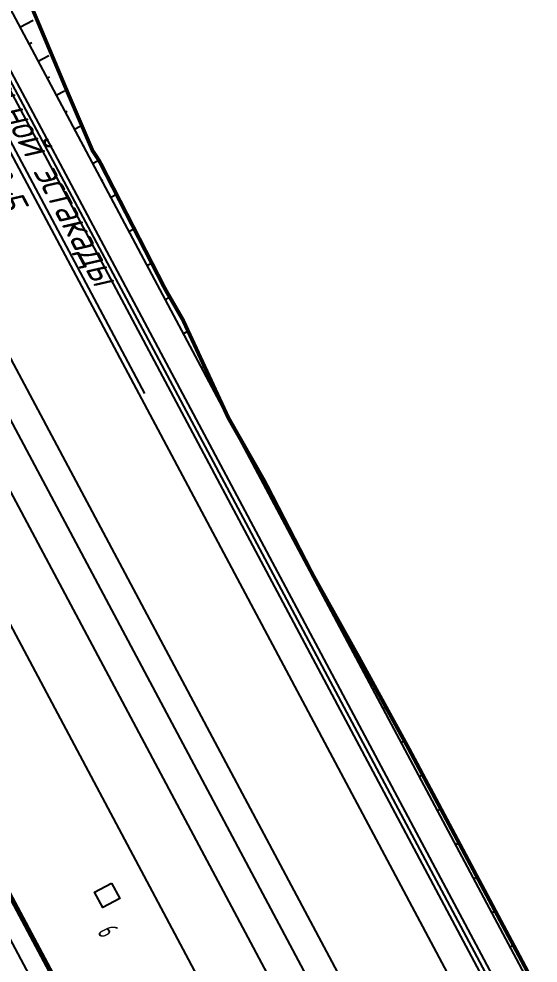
# Model space of a CAD drawing. Extents: x 5370511 to 5386565, y 1010429 to 1053793.
# Drawn here: x 5380107.5 to 5380161.3, y 1040691.7 to 1040789.5 of the extents above; entities that cross this region are included whole.
import ezdxf
from ezdxf import colors
from ezdxf.entities.mleader import LeaderData, LeaderLine
from ezdxf.math import Vec2, Vec3

# ---------------------------------------------------------------- set-up
doc = ezdxf.new("R2010")
doc.units = 0
doc.header["$PDMODE"] = 32
doc.header["$PDSIZE"] = 0.3
doc.layers.get('0').update_dxf_attribs({"linetype": 'CONTINUOUS'})
doc.layers.get('DEFPOINTS').update_dxf_attribs({"linetype": 'CONTINUOUS'})
for name, color, linetype in [('3D-MODEL', 7, 'CONTINUOUS'), ('ГП_граница насыпи', 242, 'CONTINUOUS'), ('ГП_откос', 246, 'CONTINUOUS')]:
    doc.layers.add(name, color=color, linetype=linetype)
doc.styles.add('ГОСТ_НИПИ', font='gost_nipi.shx', dxfattribs={"oblique": 15})
doc.styles.add('ГОСТ_НИПИ_разм', font='gost_nipi.shx', dxfattribs={"width": 0.8, "oblique": 15, "height": 2.5})
doc.dimstyles.new('Лист М500', dxfattribs={"dimtxt": 2.5, "dimasz": 2.5, "dimexe": 2, "dimexo": 1, "dimgap": 1, "dimtad": 1, "dimdec": 1, "dimlfac": 0.5, "dimzin": 0, "dimdsep": 46, "dimtxsty": 'ГОСТ_НИПИ_разм', "dimblk": 'OBLIQUE', "dimcen": 0.09, "dimdle": 2, "dimaunit": 1, "dimadec": 0, "dimazin": 0, "dimtfac": 1, "dimtdec": 1, "dimtofl": 0, "dimtmove": 1, "dimatfit": 3, "dimldrblk": 'NONE', "dimfxl": 1, "dimtolj": 1, "dimtzin": 0, "dimarcsym": 0})

# ---------------------------------------------------------------- blocks, each defined once
blk = doc.blocks.new('куст_откос')
at = {"layer": 'ГП_откос', "color": 253, "lineweight": 15}
for points, const_width, elevation in [([(16.472, 9.937), (14.981, 9.936), (14.9, 9.936), (9.863, 9.935), (9.783, 9.935), (6.615, 9.934), (4.746, 9.934), (4.666, 9.933), (2.517, 9.933), (-0.372, 9.9), (-2.978, 9.871), (-5.452, 9.823), (-5.49, 9.822), (-5.527, 9.821), (-7.838, 9.776), (-10.607, 9.813), (-10.641, 9.813), (-13.244, 9.848), (-15.725, 9.779), (-15.745, 9.778), (-17.08, 9.741), (-20.843, 9.948), (-20.93, 9.953), (-22.663, 10.049), (-24.509, 9.987), (-25.96, 10.009), (-26.07, 10.01), (-31.078, 10.086), (-31.217, 10.088), (-31.954, 10.099), (-32.605, 10.039), (-35.743, 10.304), (-36.196, 10.345), (-36.442, 10.368), (-41.313, 10.811)], 0.2, 49.01), ([(-41.313, 9.726), (-36.196, 9.726), (-31.078, 9.726), (-25.96, 9.726), (-20.843, 9.726), (-15.725, 9.726), (-10.607, 9.726), (-5.49, 9.726), (-0.372, 9.726), (4.746, 9.726), (9.863, 9.726), (14.981, 9.726), (20.098, 9.726), (25.216, 9.726), (30.334, 9.726), (35.451, 9.726), (40.569, 9.726), (45.687, 9.726), (50.804, 9.726), (55.922, 9.726), (61.04, 9.726), (66.157, 9.726), (71.275, 9.726)], 0.01, 48.9)]:
    blk.add_lwpolyline(points, dxfattribs=dict(at, const_width=const_width, elevation=elevation))
at = {"layer": 'ГП_откос', "color": 253, "linetype": 'ByBlock', "lineweight": -3}
for points in [[(-40.019, 9.726), (-40.019, 10.5)], [(-38.019, 9.726), (-38.019, 10.354)], [(-39.019, 9.726), (-39.019, 9.901)], [(-37.019, 9.726), (-37.019, 9.865)], [(-36.019, 9.726), (-36.019, 10.209)], [(-35.019, 9.726), (-35.019, 9.829)], [(-34.019, 9.726), (-34.019, 10.072)], [(-33.019, 9.726), (-33.019, 9.795)], [(-32.019, 9.726), (-32.019, 10.02)], [(-31.019, 9.726), (-31.019, 9.797)], [(-30.019, 9.726), (-30.019, 10.001)], [(-29.019, 9.726), (-29.019, 9.791)], [(-28.019, 9.726), (-28.019, 9.977)], [(-27.019, 9.726), (-27.019, 9.785)], [(-26.019, 9.726), (-26.019, 9.953)], [(-24.019, 9.726), (-24.019, 9.948)], [(-23.019, 9.726), (-23.019, 9.788)], [(-22.019, 9.726), (-22.019, 9.956)], [(-20.019, 9.726), (-20.019, 9.868)], [(-14.019, 9.726), (-14.019, 9.806)], [(-12.019, 9.726), (-12.019, 9.81)], [(-10.019, 9.726), (-10.019, 9.789)], [(-6.019, 9.726), (-6.019, 9.795)], [(-4.019, 9.726), (-4.019, 9.826)], [(-2.019, 9.726), (-2.019, 9.851)], [(-0.019, 9.726), (-0.019, 9.869)], [(1.981, 9.726), (1.981, 9.887)], [(3.981, 9.726), (3.981, 9.892)], [(5.981, 9.726), (5.981, 9.892)], [(7.981, 9.726), (7.981, 9.893)], [(9.981, 9.726), (9.981, 9.893)], [(11.981, 9.726), (11.981, 9.894)], [(13.981, 9.726), (13.981, 9.894)], [(-25.019, 9.726), (-25.019, 9.779)], [(-21.019, 9.726), (-21.019, 9.772)], [(-19.019, 9.726), (-19.019, 9.75)], [(-18.019, 9.726), (-18.019, 9.779)], [(-17.019, 9.726), (-17.019, 9.729)], [(-16.019, 9.726), (-16.019, 9.762)], [(-15.019, 9.726), (-15.019, 9.74)], [(-13.019, 9.726), (-13.019, 9.749)], [(-11.019, 9.726), (-11.019, 9.744)], [(-9.019, 9.726), (-9.019, 9.739)], [(-8.019, 9.726), (-8.019, 9.768)], [(-7.019, 9.726), (-7.019, 9.739)], [(-5.019, 9.726), (-5.019, 9.747)], [(-3.019, 9.726), (-3.019, 9.755)], [(-1.019, 9.726), (-1.019, 9.759)], [(0.981, 9.726), (0.981, 9.764)], [(2.981, 9.726), (2.981, 9.767)], [(4.981, 9.726), (4.981, 9.767)], [(6.981, 9.726), (6.981, 9.767)], [(8.981, 9.726), (8.981, 9.767)], [(10.981, 9.726), (10.981, 9.768)], [(12.981, 9.726), (12.981, 9.768)]]:
    blk.add_lwpolyline(points, dxfattribs=at)
blk = doc.blocks.new('_Oblique')
at = {"color": 0, "linetype": 'ByBlock', "lineweight": -2}
blk.add_line((-0.5, -0.5), (0.5, 0.5), dxfattribs=at)
blk = doc.blocks.new('*D722')
at = {"color": 0, "lineweight": -2, "transparency": 16777216}
for p, q in [((5380102.432, 1040755.716), (5380203.042, 1040566.886)), ((5380083.602, 1040743.417), (5380105.137, 1040754.891)), ((5380182.458, 1040558.185), (5380203.867, 1040569.591))]:
    blk.add_line(p, q, dxfattribs=at)
at = {"layer": 'DEFPOINTS', "color": 0, "lineweight": 15, "transparency": 16777216}
for p in [(5380082.72, 1040742.947), (5380202.102, 1040568.651), (5380181.576, 1040557.714)]:
    blk.add_point(p, dxfattribs=at)
at = {"color": 0, "lineweight": -2, "transparency": 16777216, "xscale": 2.5, "yscale": 2.5, "zscale": 2.5}
for p, rotation in [((5380103.372, 1040753.95), 118.0491553040555), ((5380202.102, 1040568.651), 298.0491553040555)]:
    blk.add_blockref('_Oblique', p, dxfattribs=dict(at, rotation=rotation))
at = {"color": 0, "transparency": 16777216, "insert": (5380154.723, 1040662.359), "char_height": 2.5, "attachment_point": 5, "rotation": 298.04916, "style": 'ГОСТ_НИПИ_разм'}
blk.add_mtext('\\A1;21х5.0=105.0', dxfattribs=at)
blk = doc.blocks.new('_None')

msp = doc.modelspace()

# ---------------------------------------------------------------- linework, layer by layer
at = {"color": 8}
msp.add_line((5380067.441, 1040800.146), (5380197.694, 1040555.681), dxfattribs=at)
for points in [[(5380077.467, 1040845.146), (5380241.107, 1040538.021), (5380111.197, 1040468.803), (5379956.961, 1040758.278), (5379976.377, 1040768.623), (5379966.973, 1040786.274)], [(5380076.23, 1040841.088), (5380237.049, 1040539.258), (5380112.433, 1040472.861), (5379961.02, 1040757.041), (5379980.436, 1040767.386), (5379971.031, 1040785.037)], [(5380076.024, 1040840.412), (5380236.372, 1040539.464), (5380112.64, 1040473.538), (5379961.696, 1040756.835), (5379981.112, 1040767.18), (5379971.708, 1040784.831)], [(5380075.818, 1040839.735), (5380235.696, 1040539.67), (5380112.846, 1040474.214), (5379962.372, 1040756.629), (5379981.788, 1040766.974), (5379972.384, 1040784.624)], [(5380074.581, 1040835.677), (5380231.638, 1040540.907), (5380114.083, 1040478.273), (5379966.431, 1040755.392), (5379985.847, 1040765.737), (5379976.442, 1040783.387)], [(5380117.05, 1040699.968), (5380117.918, 1040698.377), (5380116.142, 1040697.437), (5380115.281, 1040699.031)]]:
    msp.add_lwpolyline(points, close=True, dxfattribs=at)
msp.add_lwpolyline([(5379991.852, 1040765.506), (5379982.909, 1040782.292), (5380067.628, 1040827.44), (5380220.923, 1040539.731), (5380143.259, 1040498.35), (5380128.103, 1040526.796, 0.413433), (5380111.898, 1040531.759), (5380109.98, 1040530.741), (5380103.867, 1040542.214), (5380105.728, 1040543.202, 0.414994), (5380110.704, 1040559.451), (5380065.107, 1040645.029, 0.414214), (5380048.874, 1040649.977), (5380047.048, 1040649.004), (5380040.954, 1040660.444, 0.309973), (5380041.727, 1040671.9), (5379991.852, 1040765.506)], format="xyb", dxfattribs=at)
at = {"color": 8, "ltscale": 0.2}
msp.add_lwpolyline([(5379998.758, 1040783.38), (5380064.948, 1040818.647), (5380212.13, 1040542.411), (5380145.939, 1040507.143)], close=True, dxfattribs=at)
at = {"color": 5, "ltscale": 0.3, "transparency": 33554687, "const_width": 0.5}
msp.add_lwpolyline([(5380039.192, 1040817.951), (5380048.306, 1040800.845), (5380036.412, 1040794.507), (5380044.784, 1040779.041), (5380046.189, 1040776.393), (5380060.932, 1040784.243), (5380181.669, 1040557.731), (5380163.988, 1040548.338)], dxfattribs=at)
at = {"color": 8, "ltscale": 5}
msp.add_lwpolyline([(5380057.641, 1040785.972), (5380180.198, 1040555.811), (5380163.759, 1040547.055)], dxfattribs=at)
at = {"layer": '3D-MODEL', "lineweight": 15}
msp.add_polyline3d([(5380077.467, 1040845.146, 97.8), (5380077.467, 1040845.146, 97.8), (5380241.107, 1040538.021, 97.8), (5380184.616, 1040507.922, 98.28), (5380111.197, 1040468.803, 98.6), (5380082.183, 1040523.256, 98.6), (5380019.173, 1040641.517, 98.6), (5379956.961, 1040758.278, 98.6), (5379976.377, 1040768.623, 98.5), (5379966.973, 1040786.274, 98.5), (5380020.976, 1040815.047, 98.2)], close=True, dxfattribs=at)
at = {"layer": 'ГП_граница насыпи'}
msp.add_lwpolyline([(5380077.467, 1040845.146), (5380241.107, 1040538.021), (5380111.197, 1040468.803), (5379956.961, 1040758.278), (5379976.377, 1040768.623), (5379966.973, 1040786.274)], close=True, dxfattribs=at)

# ---------------------------------------------------------------- block references
at = {"layer": 'ГП_откос', "color": 8, "lineweight": 15, "xscale": 2, "yscale": 2, "zscale": 2, "rotation": 298.0491553101125}
msp.add_blockref('куст_откос', (5380128.032, 1040708.88), dxfattribs=at)

# ---------------------------------------------------------------- texts
at = {"style": 'ГОСТ_НИПИ', "oblique": 15, "width": 0.8}
msp.add_text('6', height=2, rotation=311.49928, dxfattribs=at).set_placement((5380115.469, 1040694.873, 0))

# ---------------------------------------------------------------- dimensions: what is measured, and where the dimension line sits
dim = msp.add_linear_dim(base=(5380202.102, 1040568.651), p1=(5380082.72, 1040742.947), p2=(5380181.576, 1040557.714), angle=298.04916, text='21х5.0=<>', dimstyle='Лист М500')
dim.commit()
dim.dimension.update_dxf_attribs({"geometry": '*D722', "text_midpoint": (5380154.723, 1040662.359)})

# ---------------------------------------------------------------- leaders
ml = msp.add_multileader_mtext('Standard')
ml.set_content('{\\Fgost_ful|c204;\\H1.00002x;Балка кабельной эстакады\\P\\f@Batang|b0|i0|c204|p18;\\H0.99998x;\\Q0;□\\fMS Shell Dlg 2|b0|i0|c204|p0;\\H0.70833x;\\Q15; \\Fgost_ful|c204;\\H1.4118x;140х140х5}', color=256, style='ГОСТ_НИПИ')
ml.set_leader_properties()
ml.set_arrow_properties(name='NONE')
ml.build(insert=Vec2(0, 0))
ml.multileader.update_dxf_attribs({"text_left_attachment_type": 6, "text_right_attachment_type": 6, "dogleg_length": 0.36})
ctx = ml.context
ctx.base_point, ctx.char_height, ctx.landing_gap_size, ctx.plane_origin, ctx.plane_x_axis, ctx.plane_y_axis = Vec3(5380094.554, 1040799.385), 3, 0.5, Vec3(5380063.389, 1040758.022), Vec3(0.470229, -0.882544), Vec3(0.882544, 0.470229)
ctx.left_attachment, ctx.right_attachment, ctx.text_align_type = 6, 6, 1
notes = []
notes.append((ctx, [(0, (1, 1, 0), (5380094.384, 1040799.703), (0.470229, -0.882544), 0.36, [(1, [(5380089.804, 1040730.077), (5380085.03, 1040710.236)], 0, []), (4, [(5380077.027, 1040820.187), (5380064.712, 1040777.152), (5380053.264, 1040825.434)], 0, [])])]))
ctx.mtext.insert, ctx.mtext.text_direction, ctx.mtext.rotation, ctx.mtext.alignment, ctx.mtext.flow_direction = Vec3(5380108.298, 1040781.244), Vec3(0.470229, -0.882544), 5.201939, 2, 5
for ctx, leaders in notes:
    for number, flags, end, landing, length, lines in leaders:
        leader = LeaderData()
        leader.index, (leader.has_last_leader_line, leader.has_dogleg_vector, leader.attachment_direction) = number, flags
        leader.last_leader_point, leader.dogleg_vector, leader.dogleg_length = Vec3(end), Vec3(landing), length
        for number, points, colour, breaks in lines:
            line = LeaderLine()
            line.index, line.vertices, line.color, line.breaks = number, Vec3.list(points), colors.encode_raw_color(colour), breaks
            leader.lines.append(line)
        ctx.leaders.append(leader)

doc.saveas('drawing.dxf')
